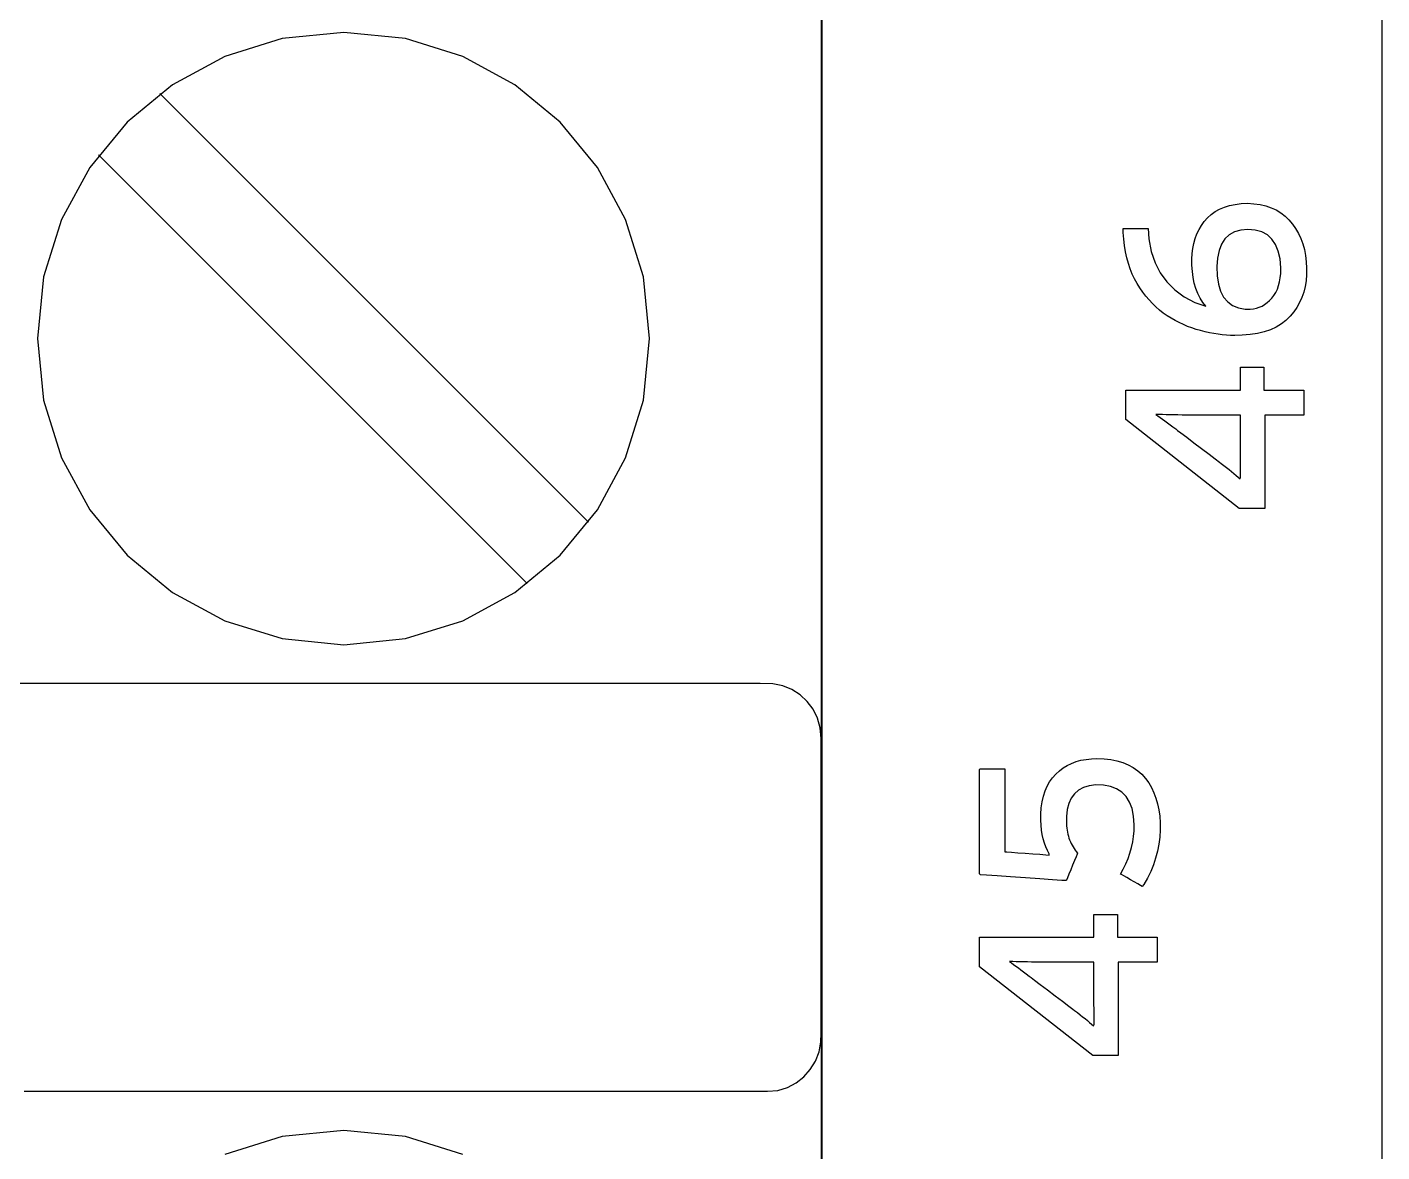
# Model space of a CAD drawing. Extents: x 1 to 47.7, y 0.2 to 35.
# Drawn here: x 35.488 to 36.228, y 17.591 to 18.205 of the extents above; entities that cross this region are included whole.
import ezdxf

# ---------------------------------------------------------------- set-up
doc = ezdxf.new("R2010")
doc.units = 0
doc.header["$MEASUREMENT"] = 0
for name, color, linetype in [('5_1___24__TARGET_LEDS___12', 7, 'CONTINUOUS'), ('6_1__EMPTY_IO_BOARD_POSITI', 7, 'CONTINUOUS'), ('6_2___8__INDEPENDENT_INPUT', 7, 'CONTINUOUS'), ('6_3___8__OPTOISO_INDEPENDE', 7, 'CONTINUOUS'), ('6_4___24__OPTOISO_INDEPEND', 7, 'CONTINUOUS'), ('6_5___8__INDEPENDENT_INPUT', 7, 'CONTINUOUS'), ('6_6___8__INDEPENDENT_INPUT', 7, 'CONTINUOUS'), ('6_7___8__OPTOISO_INDEPENDE', 7, 'CONTINUOUS'), ('6_8___8__OPTOISO_INDEPENDE', 7, 'CONTINUOUS'), ('8_0_____DWG', 7, 'CONTINUOUS')]:
    doc.layers.add(name, color=color, linetype=linetype)

msp = doc.modelspace()

# ---------------------------------------------------------------- linework, layer by layer
at = {"layer": '5_1___24__TARGET_LEDS___12'}
for points in [[(35.92224, 17.54006), (35.92224, 17.67347), (35.92224, 17.80331), (35.92224, 17.92914), (35.92224, 18.05052), (35.92224, 18.167), (35.92224, 18.27814), (35.92224, 18.38348), (35.92224, 18.48259), (35.92224, 18.57502), (35.92224, 18.66032), (35.92224, 18.70016), (35.92224, 18.73805), (35.92224, 18.77394), (35.92224, 18.80776), (35.92224, 18.83947), (35.92224, 18.86901)], [(35.79492, 17.93471), (35.56065, 18.16898)], [(35.7615, 17.90129), (35.52723, 18.13555)], [(35.48665, 17.62374), (35.51638, 17.62374), (35.56815, 17.62374), (35.63395, 17.62374), (35.70577, 17.62374), (35.77558, 17.62374), (35.83537, 17.62374), (35.87712, 17.62374), (35.89282, 17.62374), (35.89838, 17.62428), (35.90359, 17.62584), (35.90835, 17.62831), (35.91255, 17.63159), (35.91611, 17.63559), (35.91892, 17.6402), (35.9209, 17.64532), (35.92193, 17.65085), (35.92206, 17.65537), (35.92206, 17.66717), (35.92206, 17.68772), (35.92206, 17.71384), (35.92206, 17.74235), (35.92206, 17.77006), (35.92206, 17.79379), (35.92206, 17.81037), (35.92206, 17.8166), (35.92154, 17.8223), (35.92002, 17.82763), (35.91762, 17.83251), (35.91442, 17.83682), (35.91052, 17.84048), (35.90603, 17.84336), (35.90104, 17.84539), (35.89564, 17.84645), (35.88873, 17.84659), (35.859, 17.84659), (35.80723, 17.84659), (35.74143, 17.84659), (35.66961, 17.84659), (35.5998, 17.84659), (35.54001, 17.84659), (35.49826, 17.84659), (35.48256, 17.84659)], [(35.72632, 17.58924), (35.69495, 17.59899), (35.66127, 17.60239), (35.62756, 17.59899), (35.59615, 17.58924)]]:
    msp.add_lwpolyline(points, dxfattribs=at)
msp.add_lwpolyline([(35.66127, 17.86771), (35.69495, 17.87111), (35.72632, 17.88086), (35.7547, 17.89629), (35.77942, 17.91673), (35.79982, 17.94151), (35.81522, 17.96995), (35.82495, 18.00138), (35.82834, 18.03513), (35.82495, 18.06883), (35.81522, 18.10022), (35.79982, 18.12863), (35.77942, 18.15339), (35.7547, 18.17382), (35.72632, 18.18925), (35.69495, 18.199), (35.66127, 18.2024), (35.62756, 18.199), (35.59615, 18.18925), (35.5677, 18.17382), (35.54291, 18.15339), (35.52245, 18.12863), (35.50699, 18.10022), (35.49722, 18.06883), (35.49381, 18.03513), (35.49722, 18.00138), (35.50699, 17.96995), (35.52245, 17.94151), (35.54291, 17.91673), (35.5677, 17.89629), (35.59615, 17.88086), (35.62756, 17.87111)], close=True, dxfattribs=at)
at = {"layer": '6_1__EMPTY_IO_BOARD_POSITI'}
msp.add_lwpolyline([(35.92248, 18.86318), (35.92248, 18.82053), (35.92248, 18.77369), (35.92248, 18.7228), (35.92248, 18.66802), (35.92248, 18.6095), (35.92248, 18.5474), (35.92248, 18.48186), (35.92248, 18.41305), (35.92248, 18.34111), (35.92248, 18.26619), (35.92248, 18.18846), (35.92248, 18.10806), (35.92248, 18.02514), (35.92248, 17.93987), (35.92248, 17.85238), (35.92248, 17.76285), (35.92248, 17.6714), (35.92248, 17.48343)], dxfattribs=at)
at = {"layer": '6_2___8__INDEPENDENT_INPUT'}
for points in [[(35.92224, 17.54006), (35.92224, 17.67347), (35.92224, 17.80331), (35.92224, 17.92914), (35.92224, 18.05052), (35.92224, 18.167), (35.92224, 18.27814), (35.92224, 18.38348), (35.92224, 18.48259), (35.92224, 18.57502), (35.92224, 18.66032), (35.92224, 18.70016), (35.92224, 18.73805), (35.92224, 18.77394), (35.92224, 18.80776), (35.92224, 18.83947), (35.92224, 18.86901)], [(35.79492, 17.93471), (35.56065, 18.16898)], [(35.7615, 17.90129), (35.52723, 18.13555)], [(35.48665, 17.62374), (35.51638, 17.62374), (35.56815, 17.62374), (35.63395, 17.62374), (35.70577, 17.62374), (35.77558, 17.62374), (35.83537, 17.62374), (35.87712, 17.62374), (35.89282, 17.62374), (35.89838, 17.62428), (35.90359, 17.62584), (35.90835, 17.62831), (35.91255, 17.63159), (35.91611, 17.63559), (35.91892, 17.6402), (35.9209, 17.64532), (35.92193, 17.65085), (35.92206, 17.65537), (35.92206, 17.66717), (35.92206, 17.68772), (35.92206, 17.71384), (35.92206, 17.74235), (35.92206, 17.77006), (35.92206, 17.79379), (35.92206, 17.81037), (35.92206, 17.8166), (35.92154, 17.8223), (35.92002, 17.82763), (35.91762, 17.83251), (35.91442, 17.83682), (35.91052, 17.84048), (35.90603, 17.84336), (35.90104, 17.84539), (35.89564, 17.84645), (35.88873, 17.84659), (35.859, 17.84659), (35.80723, 17.84659), (35.74143, 17.84659), (35.66961, 17.84659), (35.5998, 17.84659), (35.54001, 17.84659), (35.49826, 17.84659), (35.48256, 17.84659)], [(35.72632, 17.58924), (35.69495, 17.59899), (35.66127, 17.60239), (35.62756, 17.59899), (35.59615, 17.58924)]]:
    msp.add_lwpolyline(points, dxfattribs=at)
msp.add_lwpolyline([(35.66127, 17.86771), (35.69495, 17.87111), (35.72632, 17.88086), (35.7547, 17.89629), (35.77942, 17.91673), (35.79982, 17.94151), (35.81522, 17.96995), (35.82495, 18.00138), (35.82834, 18.03513), (35.82495, 18.06883), (35.81522, 18.10022), (35.79982, 18.12863), (35.77942, 18.15339), (35.7547, 18.17382), (35.72632, 18.18925), (35.69495, 18.199), (35.66127, 18.2024), (35.62756, 18.199), (35.59615, 18.18925), (35.5677, 18.17382), (35.54291, 18.15339), (35.52245, 18.12863), (35.50699, 18.10022), (35.49722, 18.06883), (35.49381, 18.03513), (35.49722, 18.00138), (35.50699, 17.96995), (35.52245, 17.94151), (35.54291, 17.91673), (35.5677, 17.89629), (35.59615, 17.88086), (35.62756, 17.87111)], close=True, dxfattribs=at)
at = {"layer": '6_3___8__OPTOISO_INDEPENDE'}
for points in [[(35.92224, 17.54006), (35.92224, 17.67347), (35.92224, 17.80331), (35.92224, 17.92914), (35.92224, 18.05052), (35.92224, 18.167), (35.92224, 18.27814), (35.92224, 18.38348), (35.92224, 18.48259), (35.92224, 18.57502), (35.92224, 18.66032), (35.92224, 18.70016), (35.92224, 18.73805), (35.92224, 18.77394), (35.92224, 18.80776), (35.92224, 18.83947), (35.92224, 18.86901)], [(35.79492, 17.93471), (35.56065, 18.16898)], [(35.7615, 17.90129), (35.52723, 18.13555)], [(35.48665, 17.62374), (35.51638, 17.62374), (35.56815, 17.62374), (35.63395, 17.62374), (35.70577, 17.62374), (35.77558, 17.62374), (35.83537, 17.62374), (35.87712, 17.62374), (35.89282, 17.62374), (35.89838, 17.62428), (35.90359, 17.62584), (35.90835, 17.62831), (35.91255, 17.63159), (35.91611, 17.63559), (35.91892, 17.6402), (35.9209, 17.64532), (35.92193, 17.65085), (35.92206, 17.65537), (35.92206, 17.66717), (35.92206, 17.68772), (35.92206, 17.71384), (35.92206, 17.74235), (35.92206, 17.77006), (35.92206, 17.79379), (35.92206, 17.81037), (35.92206, 17.8166), (35.92154, 17.8223), (35.92002, 17.82763), (35.91762, 17.83251), (35.91442, 17.83682), (35.91052, 17.84048), (35.90603, 17.84336), (35.90104, 17.84539), (35.89564, 17.84645), (35.88873, 17.84659), (35.859, 17.84659), (35.80723, 17.84659), (35.74143, 17.84659), (35.66961, 17.84659), (35.5998, 17.84659), (35.54001, 17.84659), (35.49826, 17.84659), (35.48256, 17.84659)], [(35.72632, 17.58924), (35.69495, 17.59899), (35.66127, 17.60239), (35.62756, 17.59899), (35.59615, 17.58924)]]:
    msp.add_lwpolyline(points, dxfattribs=at)
msp.add_lwpolyline([(35.66127, 17.86771), (35.69495, 17.87111), (35.72632, 17.88086), (35.7547, 17.89629), (35.77942, 17.91673), (35.79982, 17.94151), (35.81522, 17.96995), (35.82495, 18.00138), (35.82834, 18.03513), (35.82495, 18.06883), (35.81522, 18.10022), (35.79982, 18.12863), (35.77942, 18.15339), (35.7547, 18.17382), (35.72632, 18.18925), (35.69495, 18.199), (35.66127, 18.2024), (35.62756, 18.199), (35.59615, 18.18925), (35.5677, 18.17382), (35.54291, 18.15339), (35.52245, 18.12863), (35.50699, 18.10022), (35.49722, 18.06883), (35.49381, 18.03513), (35.49722, 18.00138), (35.50699, 17.96995), (35.52245, 17.94151), (35.54291, 17.91673), (35.5677, 17.89629), (35.59615, 17.88086), (35.62756, 17.87111)], close=True, dxfattribs=at)
at = {"layer": '6_4___24__OPTOISO_INDEPEND'}
for points in [[(35.92224, 17.54006), (35.92224, 17.67347), (35.92224, 17.80331), (35.92224, 17.92914), (35.92224, 18.05052), (35.92224, 18.167), (35.92224, 18.27814), (35.92224, 18.38348), (35.92224, 18.48259), (35.92224, 18.57502), (35.92224, 18.66032), (35.92224, 18.70016), (35.92224, 18.73805), (35.92224, 18.77394), (35.92224, 18.80776), (35.92224, 18.83947), (35.92224, 18.86901)], [(35.79492, 17.93471), (35.56065, 18.16898)], [(35.7615, 17.90129), (35.52723, 18.13555)], [(35.48665, 17.62374), (35.51638, 17.62374), (35.56815, 17.62374), (35.63395, 17.62374), (35.70577, 17.62374), (35.77558, 17.62374), (35.83537, 17.62374), (35.87712, 17.62374), (35.89282, 17.62374), (35.89838, 17.62428), (35.90359, 17.62584), (35.90835, 17.62831), (35.91255, 17.63159), (35.91611, 17.63559), (35.91892, 17.6402), (35.9209, 17.64532), (35.92193, 17.65085), (35.92206, 17.65537), (35.92206, 17.66717), (35.92206, 17.68772), (35.92206, 17.71384), (35.92206, 17.74235), (35.92206, 17.77006), (35.92206, 17.79379), (35.92206, 17.81037), (35.92206, 17.8166), (35.92154, 17.8223), (35.92002, 17.82763), (35.91762, 17.83251), (35.91442, 17.83682), (35.91052, 17.84048), (35.90603, 17.84336), (35.90104, 17.84539), (35.89564, 17.84645), (35.88873, 17.84659), (35.859, 17.84659), (35.80723, 17.84659), (35.74143, 17.84659), (35.66961, 17.84659), (35.5998, 17.84659), (35.54001, 17.84659), (35.49826, 17.84659), (35.48256, 17.84659)], [(35.72632, 17.58924), (35.69495, 17.59899), (35.66127, 17.60239), (35.62756, 17.59899), (35.59615, 17.58924)]]:
    msp.add_lwpolyline(points, dxfattribs=at)
msp.add_lwpolyline([(35.66127, 17.86771), (35.69495, 17.87111), (35.72632, 17.88086), (35.7547, 17.89629), (35.77942, 17.91673), (35.79982, 17.94151), (35.81522, 17.96995), (35.82495, 18.00138), (35.82834, 18.03513), (35.82495, 18.06883), (35.81522, 18.10022), (35.79982, 18.12863), (35.77942, 18.15339), (35.7547, 18.17382), (35.72632, 18.18925), (35.69495, 18.199), (35.66127, 18.2024), (35.62756, 18.199), (35.59615, 18.18925), (35.5677, 18.17382), (35.54291, 18.15339), (35.52245, 18.12863), (35.50699, 18.10022), (35.49722, 18.06883), (35.49381, 18.03513), (35.49722, 18.00138), (35.50699, 17.96995), (35.52245, 17.94151), (35.54291, 17.91673), (35.5677, 17.89629), (35.59615, 17.88086), (35.62756, 17.87111)], close=True, dxfattribs=at)
at = {"layer": '6_5___8__INDEPENDENT_INPUT'}
for points in [[(35.92224, 17.54006), (35.92224, 17.67347), (35.92224, 17.80331), (35.92224, 17.92914), (35.92224, 18.05052), (35.92224, 18.167), (35.92224, 18.27814), (35.92224, 18.38348), (35.92224, 18.48259), (35.92224, 18.57502), (35.92224, 18.66032), (35.92224, 18.70016), (35.92224, 18.73805), (35.92224, 18.77394), (35.92224, 18.80776), (35.92224, 18.83947), (35.92224, 18.86901)], [(35.79492, 17.93471), (35.56065, 18.16898)], [(35.7615, 17.90129), (35.52723, 18.13555)], [(35.48665, 17.62374), (35.51638, 17.62374), (35.56815, 17.62374), (35.63395, 17.62374), (35.70577, 17.62374), (35.77558, 17.62374), (35.83537, 17.62374), (35.87712, 17.62374), (35.89282, 17.62374), (35.89838, 17.62428), (35.90359, 17.62584), (35.90835, 17.62831), (35.91255, 17.63159), (35.91611, 17.63559), (35.91892, 17.6402), (35.9209, 17.64532), (35.92193, 17.65085), (35.92206, 17.65537), (35.92206, 17.66717), (35.92206, 17.68772), (35.92206, 17.71384), (35.92206, 17.74235), (35.92206, 17.77006), (35.92206, 17.79379), (35.92206, 17.81037), (35.92206, 17.8166), (35.92154, 17.8223), (35.92002, 17.82763), (35.91762, 17.83251), (35.91442, 17.83682), (35.91052, 17.84048), (35.90603, 17.84336), (35.90104, 17.84539), (35.89564, 17.84645), (35.88873, 17.84659), (35.859, 17.84659), (35.80723, 17.84659), (35.74143, 17.84659), (35.66961, 17.84659), (35.5998, 17.84659), (35.54001, 17.84659), (35.49826, 17.84659), (35.48256, 17.84659)], [(35.72632, 17.58924), (35.69495, 17.59899), (35.66127, 17.60239), (35.62756, 17.59899), (35.59615, 17.58924)]]:
    msp.add_lwpolyline(points, dxfattribs=at)
msp.add_lwpolyline([(35.66127, 17.86771), (35.69495, 17.87111), (35.72632, 17.88086), (35.7547, 17.89629), (35.77942, 17.91673), (35.79982, 17.94151), (35.81522, 17.96995), (35.82495, 18.00138), (35.82834, 18.03513), (35.82495, 18.06883), (35.81522, 18.10022), (35.79982, 18.12863), (35.77942, 18.15339), (35.7547, 18.17382), (35.72632, 18.18925), (35.69495, 18.199), (35.66127, 18.2024), (35.62756, 18.199), (35.59615, 18.18925), (35.5677, 18.17382), (35.54291, 18.15339), (35.52245, 18.12863), (35.50699, 18.10022), (35.49722, 18.06883), (35.49381, 18.03513), (35.49722, 18.00138), (35.50699, 17.96995), (35.52245, 17.94151), (35.54291, 17.91673), (35.5677, 17.89629), (35.59615, 17.88086), (35.62756, 17.87111)], close=True, dxfattribs=at)
at = {"layer": '6_6___8__INDEPENDENT_INPUT'}
for points in [[(35.92224, 17.54006), (35.92224, 17.67347), (35.92224, 17.80331), (35.92224, 17.92914), (35.92224, 18.05052), (35.92224, 18.167), (35.92224, 18.27814), (35.92224, 18.38348), (35.92224, 18.48259), (35.92224, 18.57502), (35.92224, 18.66032), (35.92224, 18.70016), (35.92224, 18.73805), (35.92224, 18.77394), (35.92224, 18.80776), (35.92224, 18.83947), (35.92224, 18.86901)], [(35.79492, 17.93471), (35.56065, 18.16898)], [(35.7615, 17.90129), (35.52723, 18.13555)], [(35.48665, 17.62374), (35.51638, 17.62374), (35.56815, 17.62374), (35.63395, 17.62374), (35.70577, 17.62374), (35.77558, 17.62374), (35.83537, 17.62374), (35.87712, 17.62374), (35.89282, 17.62374), (35.89838, 17.62428), (35.90359, 17.62584), (35.90835, 17.62831), (35.91255, 17.63159), (35.91611, 17.63559), (35.91892, 17.6402), (35.9209, 17.64532), (35.92193, 17.65085), (35.92206, 17.65537), (35.92206, 17.66717), (35.92206, 17.68772), (35.92206, 17.71384), (35.92206, 17.74235), (35.92206, 17.77006), (35.92206, 17.79379), (35.92206, 17.81037), (35.92206, 17.8166), (35.92154, 17.8223), (35.92002, 17.82763), (35.91762, 17.83251), (35.91442, 17.83682), (35.91052, 17.84048), (35.90603, 17.84336), (35.90104, 17.84539), (35.89564, 17.84645), (35.88873, 17.84659), (35.859, 17.84659), (35.80723, 17.84659), (35.74143, 17.84659), (35.66961, 17.84659), (35.5998, 17.84659), (35.54001, 17.84659), (35.49826, 17.84659), (35.48256, 17.84659)], [(35.72632, 17.58924), (35.69495, 17.59899), (35.66127, 17.60239), (35.62756, 17.59899), (35.59615, 17.58924)]]:
    msp.add_lwpolyline(points, dxfattribs=at)
msp.add_lwpolyline([(35.66127, 17.86771), (35.69495, 17.87111), (35.72632, 17.88086), (35.7547, 17.89629), (35.77942, 17.91673), (35.79982, 17.94151), (35.81522, 17.96995), (35.82495, 18.00138), (35.82834, 18.03513), (35.82495, 18.06883), (35.81522, 18.10022), (35.79982, 18.12863), (35.77942, 18.15339), (35.7547, 18.17382), (35.72632, 18.18925), (35.69495, 18.199), (35.66127, 18.2024), (35.62756, 18.199), (35.59615, 18.18925), (35.5677, 18.17382), (35.54291, 18.15339), (35.52245, 18.12863), (35.50699, 18.10022), (35.49722, 18.06883), (35.49381, 18.03513), (35.49722, 18.00138), (35.50699, 17.96995), (35.52245, 17.94151), (35.54291, 17.91673), (35.5677, 17.89629), (35.59615, 17.88086), (35.62756, 17.87111)], close=True, dxfattribs=at)
at = {"layer": '6_7___8__OPTOISO_INDEPENDE'}
for points in [[(35.92224, 17.54006), (35.92224, 17.67347), (35.92224, 17.80331), (35.92224, 17.92914), (35.92224, 18.05052), (35.92224, 18.167), (35.92224, 18.27814), (35.92224, 18.38348), (35.92224, 18.48259), (35.92224, 18.57502), (35.92224, 18.66032), (35.92224, 18.70016), (35.92224, 18.73805), (35.92224, 18.77394), (35.92224, 18.80776), (35.92224, 18.83947), (35.92224, 18.86901)], [(35.79492, 17.93471), (35.56065, 18.16898)], [(35.7615, 17.90129), (35.52723, 18.13555)], [(35.48665, 17.62374), (35.51638, 17.62374), (35.56815, 17.62374), (35.63395, 17.62374), (35.70577, 17.62374), (35.77558, 17.62374), (35.83537, 17.62374), (35.87712, 17.62374), (35.89282, 17.62374), (35.89838, 17.62428), (35.90359, 17.62584), (35.90835, 17.62831), (35.91255, 17.63159), (35.91611, 17.63559), (35.91892, 17.6402), (35.9209, 17.64532), (35.92193, 17.65085), (35.92206, 17.65537), (35.92206, 17.66717), (35.92206, 17.68772), (35.92206, 17.71384), (35.92206, 17.74235), (35.92206, 17.77006), (35.92206, 17.79379), (35.92206, 17.81037), (35.92206, 17.8166), (35.92154, 17.8223), (35.92002, 17.82763), (35.91762, 17.83251), (35.91442, 17.83682), (35.91052, 17.84048), (35.90603, 17.84336), (35.90104, 17.84539), (35.89564, 17.84645), (35.88873, 17.84659), (35.859, 17.84659), (35.80723, 17.84659), (35.74143, 17.84659), (35.66961, 17.84659), (35.5998, 17.84659), (35.54001, 17.84659), (35.49826, 17.84659), (35.48256, 17.84659)], [(35.72632, 17.58924), (35.69495, 17.59899), (35.66127, 17.60239), (35.62756, 17.59899), (35.59615, 17.58924)]]:
    msp.add_lwpolyline(points, dxfattribs=at)
msp.add_lwpolyline([(35.66127, 17.86771), (35.69495, 17.87111), (35.72632, 17.88086), (35.7547, 17.89629), (35.77942, 17.91673), (35.79982, 17.94151), (35.81522, 17.96995), (35.82495, 18.00138), (35.82834, 18.03513), (35.82495, 18.06883), (35.81522, 18.10022), (35.79982, 18.12863), (35.77942, 18.15339), (35.7547, 18.17382), (35.72632, 18.18925), (35.69495, 18.199), (35.66127, 18.2024), (35.62756, 18.199), (35.59615, 18.18925), (35.5677, 18.17382), (35.54291, 18.15339), (35.52245, 18.12863), (35.50699, 18.10022), (35.49722, 18.06883), (35.49381, 18.03513), (35.49722, 18.00138), (35.50699, 17.96995), (35.52245, 17.94151), (35.54291, 17.91673), (35.5677, 17.89629), (35.59615, 17.88086), (35.62756, 17.87111)], close=True, dxfattribs=at)
at = {"layer": '6_8___8__OPTOISO_INDEPENDE'}
for points in [[(35.92224, 17.54006), (35.92224, 17.67347), (35.92224, 17.80331), (35.92224, 17.92914), (35.92224, 18.05052), (35.92224, 18.167), (35.92224, 18.27814), (35.92224, 18.38348), (35.92224, 18.48259), (35.92224, 18.57502), (35.92224, 18.66032), (35.92224, 18.70016), (35.92224, 18.73805), (35.92224, 18.77394), (35.92224, 18.80776), (35.92224, 18.83947), (35.92224, 18.86901)], [(35.79492, 17.93471), (35.56065, 18.16898)], [(35.7615, 17.90129), (35.52723, 18.13555)], [(35.48665, 17.62374), (35.51638, 17.62374), (35.56815, 17.62374), (35.63395, 17.62374), (35.70577, 17.62374), (35.77558, 17.62374), (35.83537, 17.62374), (35.87712, 17.62374), (35.89282, 17.62374), (35.89838, 17.62428), (35.90359, 17.62584), (35.90835, 17.62831), (35.91255, 17.63159), (35.91611, 17.63559), (35.91892, 17.6402), (35.9209, 17.64532), (35.92193, 17.65085), (35.92206, 17.65537), (35.92206, 17.66717), (35.92206, 17.68772), (35.92206, 17.71384), (35.92206, 17.74235), (35.92206, 17.77006), (35.92206, 17.79379), (35.92206, 17.81037), (35.92206, 17.8166), (35.92154, 17.8223), (35.92002, 17.82763), (35.91762, 17.83251), (35.91442, 17.83682), (35.91052, 17.84048), (35.90603, 17.84336), (35.90104, 17.84539), (35.89564, 17.84645), (35.88873, 17.84659), (35.859, 17.84659), (35.80723, 17.84659), (35.74143, 17.84659), (35.66961, 17.84659), (35.5998, 17.84659), (35.54001, 17.84659), (35.49826, 17.84659), (35.48256, 17.84659)], [(35.72632, 17.58924), (35.69495, 17.59899), (35.66127, 17.60239), (35.62756, 17.59899), (35.59615, 17.58924)]]:
    msp.add_lwpolyline(points, dxfattribs=at)
msp.add_lwpolyline([(35.66127, 17.86771), (35.69495, 17.87111), (35.72632, 17.88086), (35.7547, 17.89629), (35.77942, 17.91673), (35.79982, 17.94151), (35.81522, 17.96995), (35.82495, 18.00138), (35.82834, 18.03513), (35.82495, 18.06883), (35.81522, 18.10022), (35.79982, 18.12863), (35.77942, 18.15339), (35.7547, 18.17382), (35.72632, 18.18925), (35.69495, 18.199), (35.66127, 18.2024), (35.62756, 18.199), (35.59615, 18.18925), (35.5677, 18.17382), (35.54291, 18.15339), (35.52245, 18.12863), (35.50699, 18.10022), (35.49722, 18.06883), (35.49381, 18.03513), (35.49722, 18.00138), (35.50699, 17.96995), (35.52245, 17.94151), (35.54291, 17.91673), (35.5677, 17.89629), (35.59615, 17.88086), (35.62756, 17.87111)], close=True, dxfattribs=at)
at = {"layer": '8_0_____DWG'}
for points in [[(36.22843, 18.22097), (36.22843, 18.17107), (36.22843, 18.12012), (36.22843, 18.06812), (36.22843, 18.01508), (36.22843, 17.96102), (36.22843, 17.90595), (36.22843, 17.84987), (36.22843, 17.7928), (36.22843, 17.73476), (36.22843, 17.67575), (36.22843, 17.61579), (36.22843, 17.55489)], [(36.16393, 18.00692), (36.18576, 18.00692), (36.18576, 17.99324), (36.1644, 17.99324), (36.1644, 17.94226), (36.1505, 17.94226), (36.08858, 17.99078), (36.08858, 18.00692), (36.15111, 18.00692), (36.15111, 18.0194), (36.16393, 18.0194), (36.16393, 18.00692)], [(36.08388, 17.70798), (36.10571, 17.70798), (36.10571, 17.6943), (36.08435, 17.6943), (36.08435, 17.64332), (36.07045, 17.64332), (36.00853, 17.69183), (36.00853, 17.70798), (36.07106, 17.70798), (36.07106, 17.72046), (36.08388, 17.72046), (36.08388, 17.70798)]]:
    msp.add_lwpolyline(points, dxfattribs=at)
for points in [[(36.15493, 18.10899), (36.15848, 18.10879), (36.16183, 18.10833), (36.16497, 18.10761), (36.16791, 18.10662), (36.17065, 18.10536), (36.17318, 18.10383), (36.17551, 18.10204), (36.17764, 18.09999), (36.17957, 18.09768), (36.18131, 18.09519), (36.18283, 18.09256), (36.18413, 18.08977), (36.1852, 18.08683), (36.18606, 18.08374), (36.1867, 18.08049), (36.18711, 18.07709), (36.18731, 18.07354), (36.18728, 18.07002), (36.187, 18.06671), (36.18649, 18.06353), (36.18573, 18.06049), (36.18472, 18.05757), (36.18347, 18.0548), (36.18198, 18.05215), (36.18024, 18.04964), (36.17826, 18.04727), (36.17603, 18.04504), (36.1735, 18.04308), (36.17067, 18.04138), (36.16754, 18.03995), (36.16412, 18.03878), (36.16039, 18.03788), (36.15637, 18.03725), (36.15206, 18.03688), (36.14802, 18.03678), (36.14577, 18.03684), (36.14349, 18.03697), (36.1412, 18.03718), (36.13888, 18.03748), (36.13654, 18.03785), (36.13418, 18.0383), (36.13179, 18.03882), (36.12938, 18.03943), (36.12697, 18.04011), (36.12462, 18.04089), (36.12229, 18.04177), (36.12, 18.04274), (36.11773, 18.04381), (36.1155, 18.04497), (36.1133, 18.04623), (36.11112, 18.04759), (36.10898, 18.04904), (36.1069, 18.05065), (36.10491, 18.05239), (36.103, 18.05424), (36.10118, 18.0562), (36.09944, 18.05827), (36.09778, 18.06046), (36.09621, 18.06275), (36.09472, 18.06516), (36.09332, 18.06768), (36.09205, 18.07034), (36.09091, 18.07316), (36.08992, 18.07611), (36.08907, 18.07922), (36.08837, 18.08247), (36.0878, 18.08587), (36.08739, 18.08941), (36.08711, 18.09311), (36.08713, 18.09515), (36.08805, 18.09515), (36.0897, 18.09515), (36.09181, 18.09515), (36.09414, 18.09515), (36.09645, 18.09515), (36.09848, 18.09515), (36.09998, 18.09515), (36.10069, 18.09515), (36.10117, 18.0895), (36.10243, 18.0827), (36.10447, 18.07652), (36.10728, 18.07096), (36.11086, 18.06602), (36.11522, 18.06169), (36.12035, 18.05798), (36.12626, 18.05489), (36.13225, 18.05274), (36.13058, 18.05486), (36.12911, 18.05718), (36.12785, 18.05969), (36.12679, 18.06239), (36.12594, 18.06529), (36.1253, 18.06838), (36.12486, 18.07166), (36.12463, 18.07514), (36.12461, 18.07854), (36.12478, 18.08151), (36.12514, 18.08436), (36.1257, 18.0871), (36.12646, 18.08973), (36.1274, 18.09224), (36.12854, 18.09463), (36.12988, 18.09691), (36.13141, 18.09908), (36.13316, 18.1011), (36.13514, 18.1029), (36.13734, 18.10446), (36.13974, 18.10579), (36.14236, 18.1069), (36.14518, 18.10777), (36.14822, 18.1084), (36.15147, 18.10881)], [(36.15521, 18.09476), (36.1513, 18.09439), (36.14791, 18.09339), (36.14503, 18.09178), (36.14266, 18.08954), (36.1408, 18.08668), (36.13945, 18.08321), (36.13862, 18.07911), (36.1383, 18.0744), (36.13846, 18.06932), (36.13912, 18.06482), (36.14029, 18.06096), (36.14197, 18.05774), (36.14416, 18.05516), (36.14686, 18.05321), (36.15006, 18.0519), (36.15378, 18.05123), (36.15647, 18.05117), (36.15819, 18.05135), (36.15983, 18.0517), (36.16141, 18.05221), (36.16292, 18.05288), (36.16436, 18.05372), (36.16574, 18.05472), (36.16704, 18.05589), (36.1683, 18.05722), (36.16945, 18.0587), (36.17045, 18.06032), (36.1713, 18.0621), (36.17199, 18.06402), (36.17253, 18.06608), (36.17291, 18.0683), (36.17314, 18.07066), (36.17319, 18.07371), (36.17277, 18.07862), (36.17182, 18.08287), (36.17035, 18.08648), (36.16836, 18.08943), (36.16585, 18.09174), (36.16282, 18.0934), (36.15927, 18.0944)], [(36.10494, 17.99363), (36.10607, 17.99284), (36.10726, 17.99199), (36.10852, 17.99108), (36.10984, 17.99012), (36.11123, 17.9891), (36.11269, 17.98802), (36.1142, 17.98688), (36.11578, 17.98569), (36.1168, 17.98492), (36.11866, 17.98351), (36.1218, 17.98113), (36.12572, 17.97816), (36.12995, 17.97495), (36.134, 17.97188), (36.13741, 17.96929), (36.13969, 17.96757), (36.1406, 17.96687), (36.14213, 17.9657), (36.14358, 17.96457), (36.14497, 17.96347), (36.1463, 17.9624), (36.14756, 17.96136), (36.14876, 17.96035), (36.14989, 17.95938), (36.15095, 17.95843), (36.15124, 17.95928), (36.15124, 17.96088), (36.15123, 17.96255), (36.15122, 17.96429), (36.1512, 17.96609), (36.15118, 17.96795), (36.15116, 17.96988), (36.15113, 17.97187), (36.15111, 17.9734), (36.15111, 17.97458), (36.15111, 17.97693), (36.15111, 17.98005), (36.15111, 17.98354), (36.15111, 17.987), (36.15111, 17.99003), (36.15111, 17.99224), (36.15111, 17.99322), (36.15029, 17.99324), (36.14758, 17.99324), (36.14354, 17.99324), (36.13872, 17.99324), (36.1337, 17.99324), (36.12905, 17.99324), (36.12533, 17.99324), (36.12311, 17.99324), (36.12169, 17.99325), (36.1193, 17.99329), (36.11699, 17.99333), (36.11477, 17.99337), (36.11264, 17.99341), (36.11059, 17.99346), (36.10862, 17.99351), (36.10674, 17.99357)], [(36.07271, 17.80557), (36.07661, 17.80541), (36.08027, 17.80499), (36.08369, 17.80431), (36.08687, 17.80336), (36.08982, 17.80216), (36.09253, 17.80069), (36.095, 17.79896), (36.09723, 17.79697), (36.09923, 17.79473), (36.101, 17.7923), (36.10255, 17.78971), (36.10388, 17.78694), (36.10499, 17.78399), (36.10588, 17.78088), (36.10656, 17.7776), (36.10701, 17.77415), (36.10724, 17.77052), (36.10725, 17.76664), (36.10701, 17.76267), (36.10653, 17.75876), (36.10579, 17.75492), (36.10481, 17.75116), (36.10358, 17.74746), (36.1021, 17.74383), (36.10037, 17.74027), (36.09839, 17.73678), (36.09747, 17.73575), (36.09653, 17.73628), (36.09501, 17.73715), (36.09312, 17.73822), (36.09108, 17.73938), (36.08909, 17.7405), (36.08738, 17.74148), (36.08616, 17.74217), (36.08563, 17.74247), (36.08705, 17.74508), (36.08848, 17.74802), (36.08971, 17.75099), (36.09076, 17.75397), (36.09162, 17.75698), (36.09229, 17.76), (36.09278, 17.76304), (36.09307, 17.7661), (36.09316, 17.7694), (36.09279, 17.77411), (36.09193, 17.77826), (36.09056, 17.78182), (36.0887, 17.78482), (36.08633, 17.78724), (36.08347, 17.78908), (36.08011, 17.79036), (36.07624, 17.79106), (36.0721, 17.79115), (36.06851, 17.79066), (36.06537, 17.7897), (36.06269, 17.78827), (36.06046, 17.78636), (36.05868, 17.78397), (36.05735, 17.78111), (36.05647, 17.77777), (36.05605, 17.77397), (36.05601, 17.77139), (36.05605, 17.77009), (36.05613, 17.76883), (36.05625, 17.76761), (36.0564, 17.76643), (36.0566, 17.76529), (36.05683, 17.76418), (36.05711, 17.76311), (36.05742, 17.76208), (36.0578, 17.76109), (36.05823, 17.76012), (36.05869, 17.75918), (36.05918, 17.75825), (36.0597, 17.75734), (36.06026, 17.75645), (36.06085, 17.75558), (36.06147, 17.75473), (36.06212, 17.75389), (36.0619, 17.75335), (36.06131, 17.75191), (36.06047, 17.74982), (36.05947, 17.74737), (36.05843, 17.74481), (36.05745, 17.74242), (36.05665, 17.74045), (36.05614, 17.73918), (36.05591, 17.73886), (36.0535, 17.73902), (36.04842, 17.73937), (36.04151, 17.73984), (36.03362, 17.74037), (36.02559, 17.74092), (36.01826, 17.74142), (36.01248, 17.74181), (36.00908, 17.74204), (36.00853, 17.74251), (36.00853, 17.74626), (36.00853, 17.75304), (36.00853, 17.76181), (36.00853, 17.77155), (36.00853, 17.78124), (36.00853, 17.78984), (36.00853, 17.79633), (36.00853, 17.79968), (36.00876, 17.79993), (36.00984, 17.79993), (36.01159, 17.79993), (36.01376, 17.79993), (36.0161, 17.79993), (36.01838, 17.79993), (36.02035, 17.79993), (36.02176, 17.79993), (36.02236, 17.79993), (36.02237, 17.79863), (36.02237, 17.79454), (36.02237, 17.78845), (36.02237, 17.78115), (36.02237, 17.77345), (36.02237, 17.76616), (36.02237, 17.76006), (36.02237, 17.75598), (36.02238, 17.75468), (36.02345, 17.7546), (36.02596, 17.75441), (36.02947, 17.75415), (36.03354, 17.75385), (36.03773, 17.75354), (36.0416, 17.75325), (36.04472, 17.75302), (36.04665, 17.75288), (36.04669, 17.75344), (36.04568, 17.75531), (36.04479, 17.75731), (36.04403, 17.75943), (36.04339, 17.76167), (36.04287, 17.76404), (36.04248, 17.76653), (36.04221, 17.76915), (36.04206, 17.77189), (36.04208, 17.77518), (36.04235, 17.77868), (36.04282, 17.78195), (36.04352, 17.78502), (36.04443, 17.78787), (36.04555, 17.7905), (36.04689, 17.79293), (36.04845, 17.79514), (36.05022, 17.79714), (36.05219, 17.79891), (36.05428, 17.80047), (36.05652, 17.80182), (36.05888, 17.80297), (36.06138, 17.8039), (36.06401, 17.80463), (36.06678, 17.80515), (36.06968, 17.80547)], [(36.02489, 17.69469), (36.02602, 17.6939), (36.02721, 17.69305), (36.02847, 17.69214), (36.02979, 17.69118), (36.03118, 17.69016), (36.03263, 17.68908), (36.03415, 17.68794), (36.03573, 17.68674), (36.03675, 17.68597), (36.03861, 17.68456), (36.04175, 17.68218), (36.04567, 17.67921), (36.0499, 17.676), (36.05395, 17.67293), (36.05736, 17.67034), (36.05964, 17.66861), (36.06055, 17.66792), (36.06207, 17.66676), (36.06353, 17.66563), (36.06492, 17.66453), (36.06625, 17.66346), (36.06751, 17.66242), (36.06871, 17.66141), (36.06984, 17.66043), (36.0709, 17.65949), (36.07119, 17.66033), (36.07119, 17.66194), (36.07118, 17.66361), (36.07117, 17.66535), (36.07115, 17.66715), (36.07113, 17.66901), (36.07111, 17.67094), (36.07108, 17.67293), (36.07106, 17.67446), (36.07106, 17.67565), (36.07106, 17.67799), (36.07106, 17.68111), (36.07106, 17.6846), (36.07106, 17.68806), (36.07106, 17.69109), (36.07106, 17.6933), (36.07106, 17.69428), (36.07024, 17.6943), (36.06753, 17.6943), (36.06349, 17.6943), (36.05867, 17.6943), (36.05365, 17.6943), (36.049, 17.6943), (36.04528, 17.6943), (36.04306, 17.6943), (36.04163, 17.69431), (36.03925, 17.69434), (36.03694, 17.69438), (36.03472, 17.69442), (36.03259, 17.69447), (36.03054, 17.69452), (36.02857, 17.69457), (36.02669, 17.69463)]]:
    msp.add_lwpolyline(points, close=True, dxfattribs=at)

doc.saveas('drawing.dxf')
